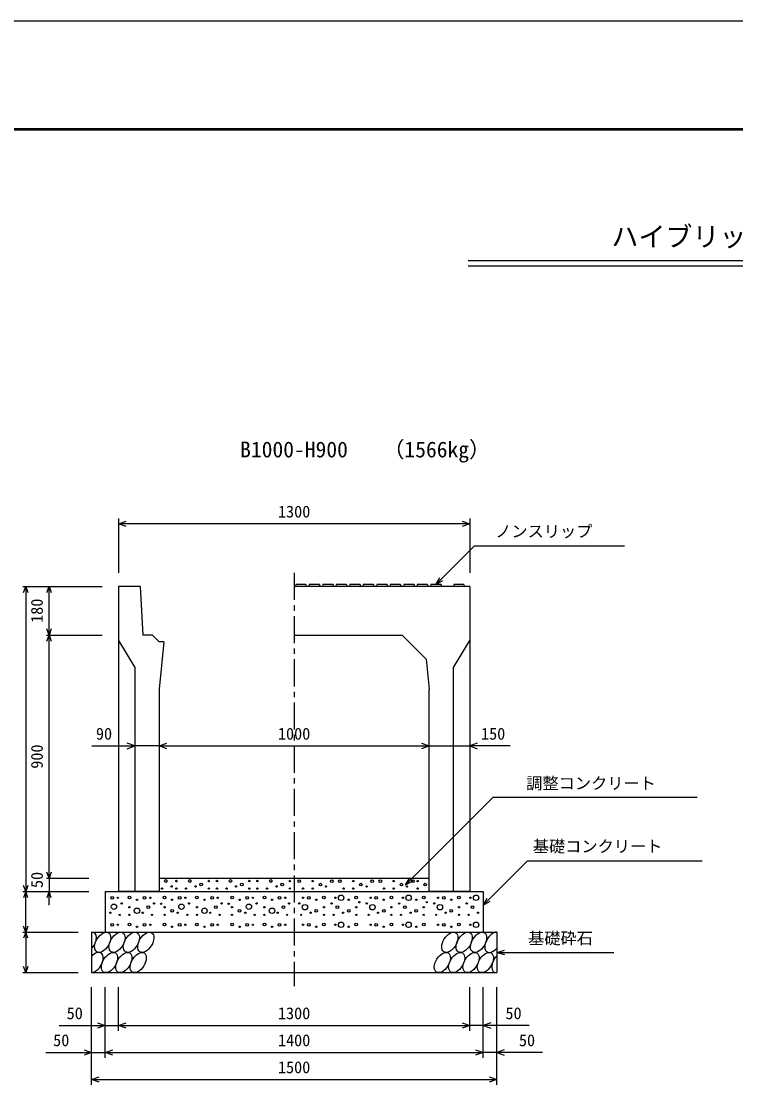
# Model space of a CAD drawing. Units: millimetres, scale not verified. Extents: x -16800 to 16800, y -5940 to 5940.
# Drawn here: x 4640 to 7285, y 1996 to 5940 of the extents above; entities that cross this region are included whole.
import ezdxf
from ezdxf.enums import TextEntityAlignment as Align

# ---------------------------------------------------------------- set-up
doc = ezdxf.new("R2010")
doc.units = ezdxf.units.MM
doc.header["$LTSCALE"] = 20
doc.linetypes.add('CHAIN1', pattern=[8, 5, -1, 1, -1])
for name, color, linetype, lineweight in [('0-0_DIM', 7, 'Continuous', 25), ('0-1_Defpoints', 5, 'Continuous', 25), ('0-2_HATCH', 6, 'Continuous', 25), ('0-5_OUTLINE', 3, 'Continuous', 25), ('0-6_TXT', 7, 'Continuous', 25), ('0-7_WAKU', 3, 'Continuous', 25)]:
    doc.layers.add(name, color=color, linetype=linetype, lineweight=lineweight)
doc.styles.add('ＭＳ ゴシック', font='')
doc.styles.get('ＭＳ ゴシック').set_extended_font_data('MS Gothic')

msp = doc.modelspace()

# ---------------------------------------------------------------- linework, layer by layer
at = {"layer": '0-0_DIM'}
for p, q in [((5000.08, 4099.68), (5000.08, 3897.94)), ((6300.08, 4079.68), (5000.08, 4079.68)), ((6300.08, 4099.68), (6300.08, 3897.94)), ((6174.88, 3854.44), (6317.09, 3996.65)), ((6873.98, 3996.65), (6317.09, 3996.65)), ((6174.88, 3854.44), (6189.88, 3880.42)), ((6174.88, 3854.44), (6200.86, 3869.44)), ((4645.8, 3847.94), (4939.13, 3847.94)), ((4655.8, 3847.94), (4655.8, 2717.94)), ((4742.46, 3667.94), (4742.46, 3847.94)), ((4732.46, 3667.94), (4939.13, 3667.94)), ((4742.46, 2767.94), (4742.46, 3667.94)), ((4900.45, 3257.23), (5060, 3257.23)), ((5150, 3257.23), (5060, 3257.23)), ((5150, 3257.23), (6150, 3257.23)), ((6150, 3257.23), (6300, 3257.23)), ((6450, 3257.23), (6300, 3257.23)), ((6513.65, 2831.62), (6350, 2667.96)), ((6513.65, 2831.62), (7160.53, 2831.62)), ((4732.46, 2767.94), (4889.13, 2767.94)), ((4742.46, 2767.94), (4742.46, 2717.94)), ((6062.94, 2742.96), (6077.94, 2768.94)), ((6062.94, 2742.96), (6088.92, 2757.96)), ((4645.8, 2717.94), (4889.13, 2717.94)), ((4655.8, 2567.94), (4655.8, 2717.94)), ((4742.46, 2667.94), (4742.46, 2717.94)), ((6350, 2667.96), (6365, 2693.94)), ((6350, 2667.96), (6375.98, 2682.96)), ((4645.8, 2567.94), (4850, 2567.94)), ((4655.8, 2567.94), (4655.8, 2417.94)), ((6400, 2492.96), (6428.98, 2500.73)), ((6400, 2492.96), (6833.31, 2492.96)), ((6400, 2492.96), (6428.98, 2485.2)), ((4645.8, 2417.94), (4850, 2417.94)), ((4900, 2002.42), (4900, 2364.77)), ((4950, 2102.42), (4950, 2364.77)), ((5000, 2202.42), (5000, 2364.77)), ((6300, 2202.42), (6300, 2364.77)), ((6350, 2102.42), (6350, 2364.77)), ((6400, 2002.42), (6400, 2364.77)), ((4780, 2222.42), (5000, 2222.42)), ((5000, 2222.42), (6300, 2222.42)), ((6520, 2222.42), (6300, 2222.42)), ((4730, 2122.42), (4950, 2122.42)), ((4950, 2122.42), (6350, 2122.42)), ((6570, 2122.42), (6350, 2122.42)), ((4900, 2022.42), (6400, 2022.42))]:
    msp.add_line(p, q, dxfattribs=at)
at = {"layer": '0-0_DIM', "linetype": 'CHAIN1'}
msp.add_line((5650, 3897.94), (5650, 2367.94), dxfattribs=at)
at = {"layer": '0-0_DIM'}
for points in [[(5028.3, 4069.42), (5000.11, 4079.68), (5028.3, 4089.94)], [(6271.92, 4089.94), (6300.11, 4079.68), (6271.92, 4069.42)], [(4647.59, 3825.39), (4655.8, 3847.94), (4664.01, 3825.39)], [(4734.26, 3825.39), (4742.46, 3847.94), (4750.67, 3825.39)], [(4750.67, 3690.49), (4742.46, 3667.94), (4734.26, 3690.49)], [(4734.26, 3645.39), (4742.46, 3667.94), (4750.67, 3645.39)], [(5031.81, 3246.97), (5060, 3257.23), (5031.81, 3267.49)], [(5178.19, 3246.97), (5150, 3257.23), (5178.19, 3267.49)], [(6121.81, 3267.49), (6150, 3257.23), (6121.81, 3246.97)], [(6328.19, 3267.49), (6300, 3257.23), (6328.19, 3246.97)], [(6062.94, 2742.96), (6387.4, 3067.43), (7143.02, 3067.43)], [(4750.67, 2790.49), (4742.46, 2767.94), (4734.26, 2790.49)], [(4664.01, 2740.49), (4655.8, 2717.94), (4647.59, 2740.49)], [(4664.01, 2695.39), (4655.8, 2717.94), (4647.59, 2695.39)], [(4750.67, 2695.39), (4742.46, 2717.94), (4734.26, 2695.39)], [(4664.01, 2590.49), (4655.8, 2567.94), (4647.59, 2590.49)], [(4664.01, 2545.39), (4655.8, 2567.94), (4647.59, 2545.39)], [(4664.01, 2440.49), (4655.8, 2417.94), (4647.59, 2440.49)], [(4921.81, 2232.68), (4950, 2222.42), (4921.81, 2212.16)], [(5028.19, 2212.16), (5000, 2222.42), (5028.19, 2232.68)], [(6271.81, 2232.68), (6300, 2222.42), (6271.81, 2212.16)], [(6378.19, 2232.68), (6350, 2222.42), (6378.19, 2212.16)], [(4871.81, 2132.68), (4900, 2122.42), (4871.81, 2112.16)], [(4978.19, 2112.16), (4950, 2122.42), (4978.19, 2132.68)], [(6321.81, 2132.68), (6350, 2122.42), (6321.81, 2112.16)], [(6428.19, 2132.68), (6400, 2122.42), (6428.19, 2112.16)], [(4928.19, 2012.16), (4900, 2022.42), (4928.19, 2032.68)], [(6371.81, 2032.68), (6400, 2022.42), (6371.81, 2012.16)]]:
    msp.add_lwpolyline(points, dxfattribs=at)
at = {"layer": '0-1_Defpoints'}
msp.add_lwpolyline([(0, -5940), (16800, -5940), (16800, 5940), (0, 5940)], close=True, dxfattribs=at)
at = {"layer": '0-2_HATCH'}
for p, q in [((5693.88, 3854.44), (5694.88, 3847.94)), ((5743.38, 3854.45), (5744.38, 3847.95)), ((5793.88, 3854.44), (5794.88, 3847.94)), ((5843.38, 3854.45), (5844.38, 3847.95)), ((5893.88, 3854.44), (5894.88, 3847.94)), ((5943.38, 3854.44), (5944.38, 3847.94)), ((5993.88, 3854.44), (5994.88, 3847.94)), ((6043.38, 3854.44), (6044.38, 3847.94)), ((6093.88, 3854.44), (6094.88, 3847.94)), ((6143.88, 3854.44), (6144.88, 3847.94)), ((6193.88, 3854.44), (6194.88, 3847.94)), ((6278.88, 3854.44), (6279.88, 3847.94))]:
    msp.add_line(p, q, dxfattribs=at)
for points in [[(5693.88, 3854.44), (5655.88, 3854.44), (5654.88, 3847.94)], [(5743.38, 3854.45), (5705.38, 3854.45), (5704.38, 3847.95)], [(5793.88, 3854.44), (5755.88, 3854.44), (5754.88, 3847.94)], [(5843.38, 3854.45), (5805.38, 3854.45), (5804.38, 3847.95)], [(5893.88, 3854.44), (5855.88, 3854.44), (5854.88, 3847.94)], [(5943.38, 3854.44), (5905.38, 3854.44), (5904.38, 3847.94)], [(5993.88, 3854.44), (5955.88, 3854.44), (5954.88, 3847.94)], [(6043.38, 3854.44), (6005.38, 3854.44), (6004.38, 3847.94)], [(6093.88, 3854.44), (6055.88, 3854.44), (6054.88, 3847.94)], [(6143.88, 3854.44), (6105.88, 3854.44), (6104.88, 3847.94)], [(6193.88, 3854.44), (6155.88, 3854.44), (6154.88, 3847.94)], [(6278.88, 3854.44), (6240.88, 3854.44), (6239.88, 3847.94)]]:
    msp.add_lwpolyline(points, dxfattribs=at)
for centre, radius in [((5174.86, 2757.25), 5), ((5263.88, 2757.25), 5), ((5413.88, 2757.25), 5), ((5563.88, 2757.25), 5), ((5669.13, 2756.97), 5), ((5789.13, 2756.97), 5), ((5819.13, 2756.97), 5), ((5939.13, 2756.97), 5), ((5969.13, 2756.97), 5), ((6089.13, 2756.97), 5), ((5160.84, 2729.24), 2.5), ((5195.89, 2737.11), 2.5), ((5213.97, 2757.25), 2.5), ((5213.97, 2729.24), 2.5), ((5249.86, 2729.24), 2.5), ((5284.9, 2737.11), 2.5), ((5305.93, 2744.12), 5), ((5333.97, 2757.25), 2.5), ((5333.97, 2729.24), 2.5), ((5363.97, 2757.25), 2.5), ((5363.97, 2729.24), 2.5), ((5399.86, 2729.24), 2.5), ((5434.9, 2737.11), 2.5), ((5455.93, 2744.12), 5), ((5483.97, 2757.25), 2.5), ((5483.97, 2729.24), 2.5), ((5513.97, 2757.25), 2.5), ((5513.97, 2729.24), 2.5), ((5549.86, 2729.24), 2.5), ((5584.9, 2737.11), 2.5), ((5605.93, 2744.12), 5), ((5633.97, 2757.25), 2.5), ((5633.97, 2729.24), 2.5), ((5683.15, 2728.95), 2.5), ((5719.04, 2756.97), 2.5), ((5719.04, 2728.95), 2.5), ((5747.08, 2743.83), 5), ((5768.11, 2736.83), 2.5), ((5833.15, 2728.95), 2.5), ((5869.04, 2756.97), 2.5), ((5869.04, 2728.95), 2.5), ((5897.08, 2743.83), 5), ((5918.11, 2736.83), 2.5), ((5983.15, 2728.95), 2.5), ((6019.04, 2756.97), 2.5), ((6019.04, 2728.95), 2.5), ((6047.08, 2743.83), 5), ((6068.11, 2736.83), 2.5), ((6107.34, 2756.97), 2.5), ((6107.34, 2728.95), 2.5), ((6135.38, 2743.83), 5), ((4976.04, 2695.12), 5), ((4997.07, 2695.12), 2.5), ((5039.97, 2695.99), 5), ((5068.01, 2688.11), 2.5), ((5096.04, 2695.12), 5), ((5117.07, 2695.12), 2.5), ((5169.97, 2695.99), 5), ((5198.01, 2688.11), 2.5), ((5226.04, 2695.12), 5), ((5247.07, 2695.12), 2.5), ((5289.97, 2695.99), 5), ((5318.01, 2688.11), 2.5), ((5346.04, 2695.12), 5), ((5367.07, 2695.12), 2.5), ((5419.97, 2695.99), 5), ((5448.01, 2688.11), 2.5), ((5476.04, 2695.12), 5), ((5497.07, 2695.12), 2.5), ((5539.97, 2695.99), 5), ((5568.01, 2688.11), 2.5), ((5596.04, 2695.12), 5), ((5617.07, 2695.12), 2.5), ((5682.93, 2695.12), 2.5), ((5703.96, 2695.12), 5), ((5731.99, 2688.11), 2.5), ((5760.03, 2695.99), 5), ((5802.93, 2695.12), 2.5), ((5823.96, 2695.12), 10), ((5851.99, 2688.11), 2.5), ((5880.03, 2695.99), 5), ((5932.93, 2695.12), 2.5), ((5953.96, 2695.12), 5), ((5981.99, 2688.11), 2.5), ((6010.03, 2695.99), 5), ((6052.93, 2695.12), 2.5), ((6073.96, 2695.12), 10), ((6101.99, 2688.11), 2.5), ((6130.03, 2695.99), 5), ((6182.93, 2695.12), 2.5), ((6203.96, 2695.12), 5), ((6231.99, 2688.11), 2.5), ((6260.03, 2695.99), 5), ((6302.93, 2695.12), 2.5), ((6323.96, 2695.12), 10), ((4982.58, 2662.1), 10), ((5011.09, 2674.1), 2.5), ((5039.97, 2660.1), 2.5), ((5068.01, 2646.97), 10), ((5110.06, 2660.1), 5), ((5131.09, 2674.1), 2.5), ((5157.55, 2673.2), 2.5), ((5169.97, 2660.1), 2.5), ((5198.01, 2646.97), 5), ((5232.58, 2662.1), 10), ((5261.09, 2674.1), 2.5), ((5289.97, 2660.1), 2.5), ((5318.01, 2646.97), 10), ((5360.06, 2660.1), 5), ((5381.09, 2674.1), 2.5), ((5407.55, 2673.2), 2.5), ((5419.97, 2660.1), 2.5), ((5448.01, 2646.97), 5), ((5482.58, 2662.1), 10), ((5511.09, 2674.1), 2.5), ((5539.97, 2660.1), 2.5), ((5568.01, 2646.97), 10), ((5610.06, 2660.1), 5), ((5631.09, 2674.1), 2.5), ((5668.91, 2674.1), 2.5), ((5689.94, 2660.1), 10), ((5731.99, 2646.97), 5), ((5760.03, 2660.1), 2.5), ((5788.91, 2674.1), 2.5), ((5809.94, 2660.1), 5), ((5851.99, 2646.97), 5), ((5880.03, 2660.1), 2.5), ((5891.37, 2678.42), 2.5), ((5918.91, 2674.1), 2.5), ((5939.94, 2660.1), 10), ((5981.99, 2646.97), 5), ((6010.03, 2660.1), 2.5), ((6038.91, 2674.1), 2.5), ((6059.94, 2660.1), 5), ((6101.99, 2646.97), 5), ((6130.03, 2660.1), 2.5), ((6141.37, 2678.42), 2.5), ((6168.91, 2674.1), 2.5), ((6189.94, 2660.1), 10), ((6231.99, 2646.97), 5), ((6260.03, 2660.1), 2.5), ((6288.91, 2674.1), 2.5), ((6309.94, 2660.1), 5), ((4969.03, 2639.96), 2.5), ((5004.08, 2632.08), 2.5), ((5039.97, 2632.08), 2.5), ((5089.03, 2639.96), 2.5), ((5124.08, 2632.08), 2.5), ((5169.97, 2632.08), 2.5), ((5219.03, 2639.96), 2.5), ((5254.08, 2632.08), 2.5), ((5289.97, 2632.08), 2.5), ((5339.03, 2639.96), 2.5), ((5374.08, 2632.08), 2.5), ((5419.97, 2632.08), 2.5), ((5469.03, 2639.96), 2.5), ((5504.08, 2632.08), 2.5), ((5539.97, 2632.08), 2.5), ((5589.03, 2639.96), 2.5), ((5624.08, 2632.08), 2.5), ((5675.92, 2632.08), 2.5), ((5710.97, 2639.96), 2.5), ((5760.03, 2632.08), 2.5), ((5795.92, 2632.08), 2.5), ((5823.96, 2595.12), 10), ((5830.97, 2639.96), 2.5), ((5880.03, 2632.08), 2.5), ((5925.92, 2632.08), 2.5), ((5960.97, 2639.96), 2.5), ((6010.03, 2632.08), 2.5), ((6045.92, 2632.08), 2.5), ((6073.96, 2595.12), 10), ((6080.97, 2639.96), 2.5), ((6130.03, 2632.08), 2.5), ((6175.92, 2632.08), 2.5), ((6210.97, 2639.96), 2.5), ((6260.03, 2632.08), 2.5), ((6295.92, 2632.08), 2.5), ((6323.96, 2595.12), 10), ((6330.97, 2639.96), 2.5), ((4976.04, 2595.12), 5), ((4997.07, 2595.12), 2.5), ((5039.97, 2595.99), 5), ((5068.01, 2588.11), 2.5), ((5096.04, 2595.12), 5), ((5117.07, 2595.12), 2.5), ((5169.97, 2595.99), 5), ((5198.01, 2588.11), 2.5), ((5226.04, 2595.12), 5), ((5247.07, 2595.12), 2.5), ((5289.97, 2595.99), 5), ((5318.01, 2588.11), 2.5), ((5346.04, 2595.12), 5), ((5367.07, 2595.12), 2.5), ((5419.97, 2595.99), 5), ((5448.01, 2588.11), 2.5), ((5476.04, 2595.12), 5), ((5497.07, 2595.12), 2.5), ((5539.97, 2595.99), 5), ((5568.01, 2588.11), 2.5), ((5596.04, 2595.12), 5), ((5617.07, 2595.12), 2.5), ((5682.93, 2595.12), 2.5), ((5703.96, 2595.12), 5), ((5731.99, 2588.11), 2.5), ((5760.03, 2595.99), 5), ((5802.93, 2595.12), 2.5), ((5851.99, 2588.11), 2.5), ((5880.03, 2595.99), 5), ((5932.93, 2595.12), 2.5), ((5953.96, 2595.12), 5), ((5981.99, 2588.11), 2.5), ((6010.03, 2595.99), 5), ((6052.93, 2595.12), 2.5), ((6101.99, 2588.11), 2.5), ((6130.03, 2595.99), 5), ((6182.93, 2595.12), 2.5), ((6203.96, 2595.12), 5), ((6231.99, 2588.11), 2.5), ((6260.03, 2595.99), 5), ((6302.93, 2595.12), 2.5)]:
    msp.add_circle(centre, radius, dxfattribs=at)
for centre, start_param, end_param in [((4887.64, 2530.42), 4.385593, 6.6745444), ((6386.14, 2530.42), 0.3357715, 4.4411806), ((4912.96, 2455.43), 3.5111464, 7.548991), ((6411.46, 2455.43), 1.2110787, 3.5658734)]:
    msp.add_ellipse(centre, major_axis=(21.81, 35.31), ratio=0.5792, start_param=start_param, end_param=end_param, dxfattribs=at)
for centre in [(4940.84, 2530.42), (4994.05, 2530.42), (5047.26, 2530.42), (5100.47, 2530.42), (6226.51, 2530.42), (6279.72, 2530.42), (6332.93, 2530.42), (4966.16, 2455.43), (5019.37, 2455.43), (5072.58, 2455.43), (6198.63, 2455.43), (6251.84, 2455.43), (6305.04, 2455.43), (6358.25, 2455.43)]:
    msp.add_ellipse(centre, major_axis=(21.81, 35.31), ratio=0.5792, dxfattribs=at)
at = {"layer": '0-5_OUTLINE'}
for p, q in [((5080, 3847.94), (5000, 3847.94)), ((5000, 3847.94), (5000, 2717.94)), ((5080, 3847.94), (5090, 3667.94)), ((6300, 3847.94), (5650, 3847.94)), ((6300, 3847.94), (6300, 2717.94)), ((5000, 3647.94), (5060, 3547.94)), ((5125, 3667.94), (5090, 3667.94)), ((5125, 3667.94), (5150, 3642.94)), ((5167.5, 3642.94), (5150, 3467.94)), ((5167.5, 3642.94), (5150, 3642.94)), ((5650, 3667.94), (6050, 3667.94)), ((6050, 3667.94), (6138.89, 3579.05)), ((6240, 3547.94), (6300, 3647.94)), ((6138.89, 3579.05), (6150, 3467.94)), ((5060, 3547.94), (5060, 2717.94)), ((6240, 2717.94), (6240, 3547.94)), ((5150, 3467.94), (5150, 2717.94)), ((6150, 2717.94), (6150, 3467.94)), ((5150, 2767.94), (6150, 2767.94)), ((4950, 2717.94), (6350, 2717.94)), ((4950, 2717.94), (4950, 2567.94)), ((5150, 2717.94), (5000, 2717.94)), ((6300, 2717.94), (6150, 2717.94)), ((6350, 2717.94), (6350, 2567.94)), ((4900, 2567.94), (6400, 2567.94)), ((4900, 2567.94), (4900, 2417.94)), ((6400, 2567.94), (6400, 2417.94)), ((4900, 2417.94), (6400, 2417.94))]:
    msp.add_line(p, q, dxfattribs=at)
at = {"layer": '0-6_TXT'}
for p, q in [((6294.97, 5054.39), (10505.03, 5054.39)), ((6294.97, 5035.19), (10505.03, 5035.19))]:
    msp.add_line(p, q, dxfattribs=at)
at = {"layer": '0-7_WAKU', "lineweight": 50}
msp.add_lwpolyline([(400, -5540), (16400, -5540), (16400, 5540), (400, 5540)], close=True, dxfattribs=at)

# ---------------------------------------------------------------- texts
at = {"layer": '0-0_DIM', "style": 'ＭＳ ゴシック'}
for s, p in [('1300', (5590.08, 4089.68)), ('ノンスリップ', (6394.4, 4016.83)), ('90', (4916.03, 3267.23)), ('1000', (5590, 3267.23)), ('150', (6342.02, 3267.23)), ('調整コンクリート', (6509.46, 3083.85)), ('基礎コンクリート', (6533.65, 2850.35)), ('基礎砕石', (6516.32, 2510.13)), ('50', (4807.56, 2232.42)), ('1300', (5590, 2232.42)), ('50', (6432.44, 2232.42)), ('50', (4757.56, 2132.42)), ('1400', (5590, 2132.42)), ('50', (6482.44, 2132.42)), ('1500', (5590, 2032.42))]:
    msp.add_text(s, height=43.99, dxfattribs=at).set_placement(p, align=Align.BOTTOM_LEFT)
for s, p in [('180', (4732.46, 3712.94)), ('900', (4732.46, 3172.94)), ('50', (4732.46, 2731.26))]:
    msp.add_text(s, height=43.99, rotation=90, dxfattribs=at).set_placement(p, align=Align.BOTTOM_LEFT)
at = {"layer": '0-6_TXT', "style": 'ＭＳ ゴシック'}
for s, height, p in [('ハイブリッド型自由勾配側溝（縦断用）HB-FS1000\u3000断面図及び材料表', 73.31, (6825, 5084.39)), ('B1000-H900', 58.65, (5450, 4307.94)), ('（1566kg）', 58.65, (5978.37, 4307.94))]:
    msp.add_text(s, height=height, dxfattribs=at).set_placement(p, align=Align.BOTTOM_LEFT)

doc.saveas('drawing.dxf')
